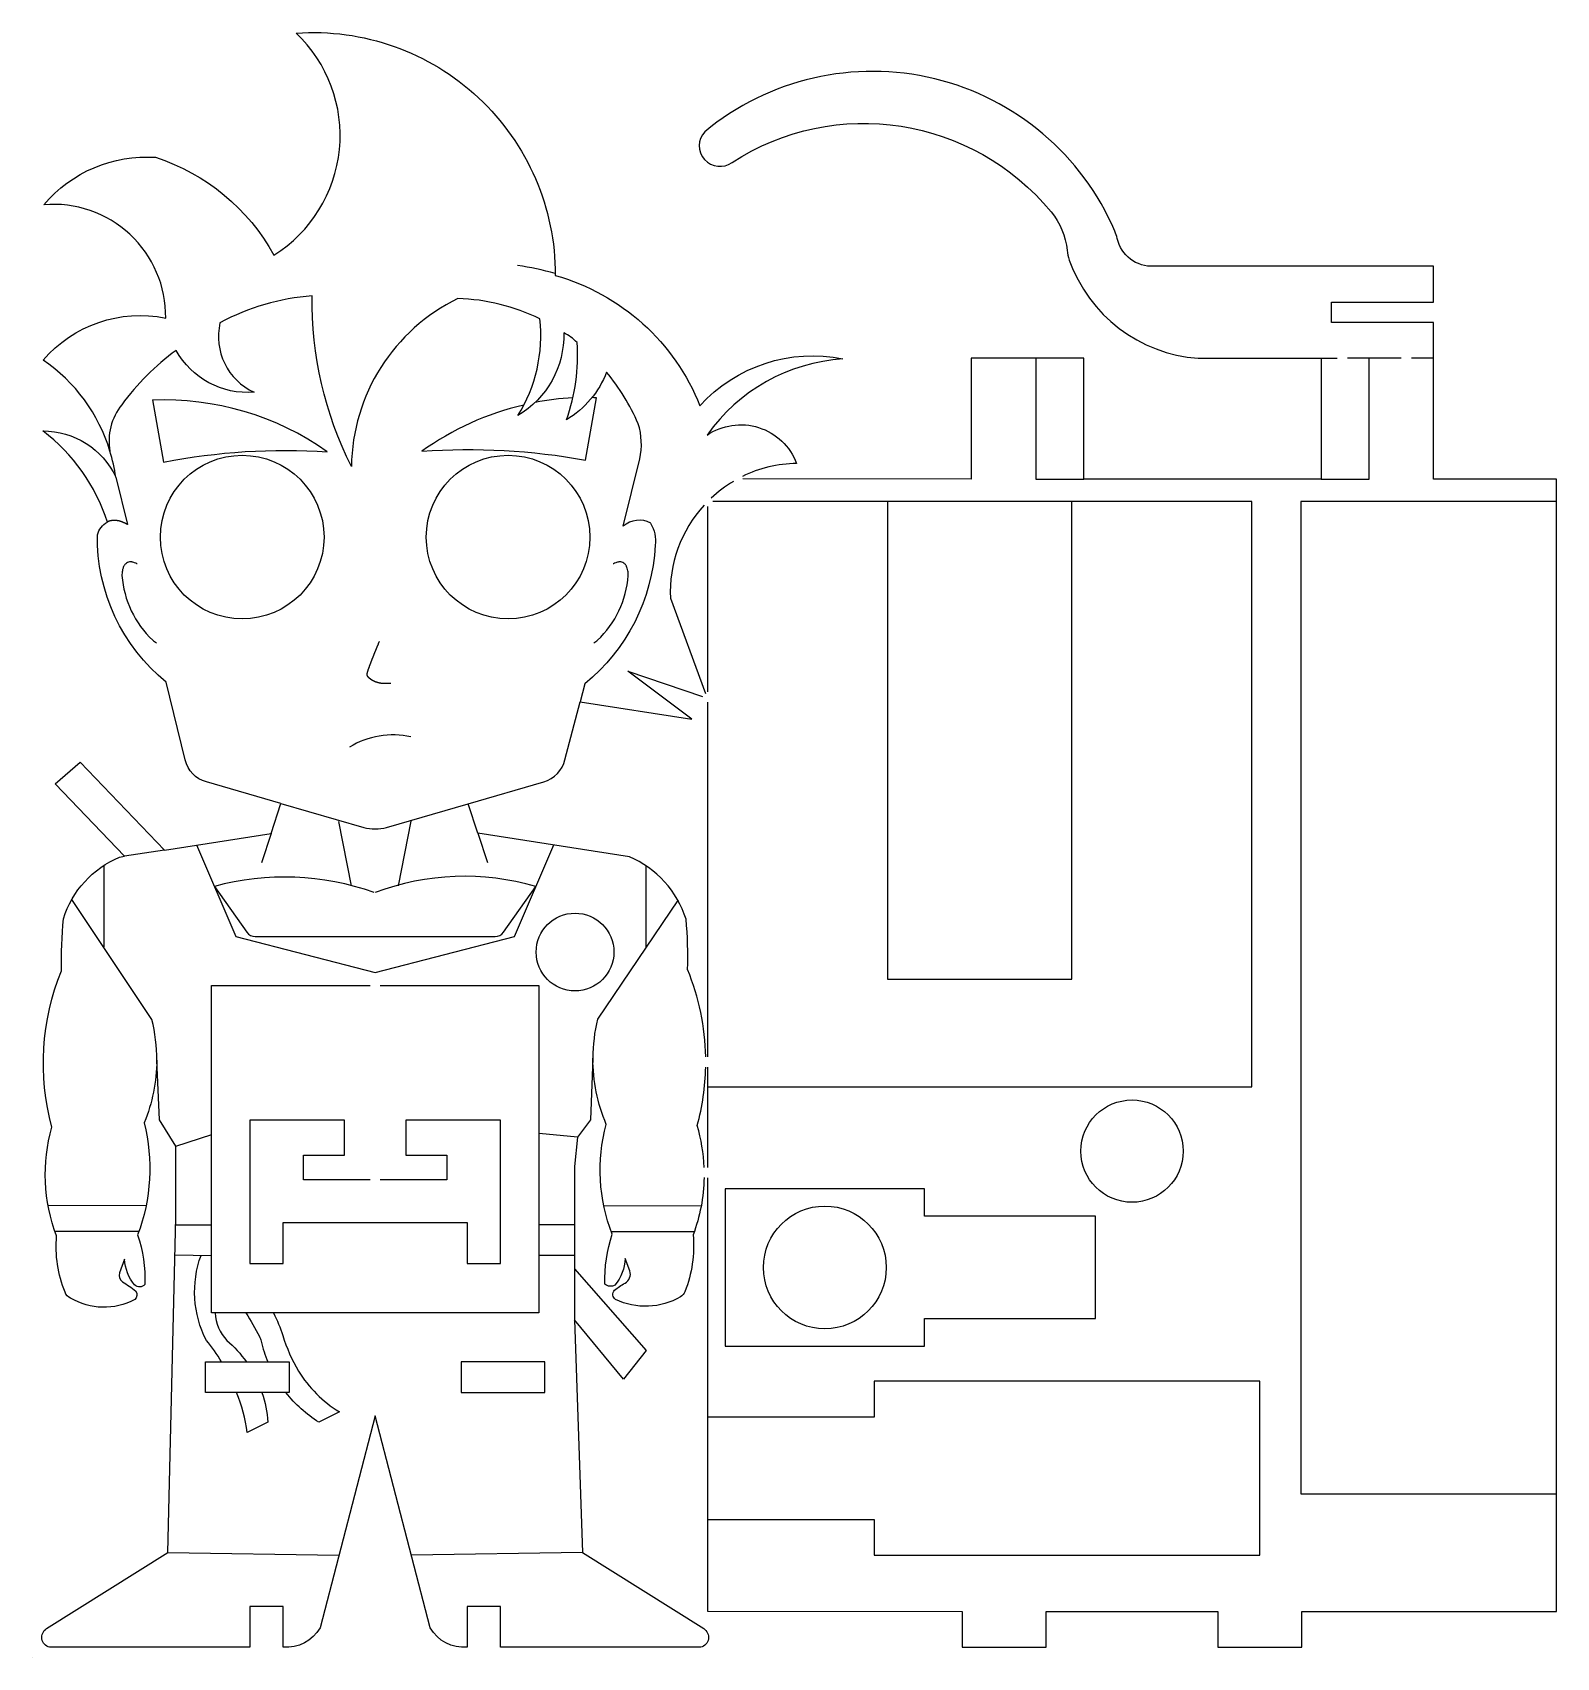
# Model space of a CAD drawing. Extents: x 0 to 149, y 0 to 159.
import ezdxf

# ---------------------------------------------------------------- set-up
doc = ezdxf.new("R2010")
doc.units = 0
doc.header["$MEASUREMENT"] = 0
doc.layers.add('Corte exterior', color=1, linetype='Continuous', true_color=0xff0000)
doc.layers.add('grabado linea medio', color=3, linetype='Continuous', true_color=0x00ff00)

msp = doc.modelspace()

# ---------------------------------------------------------------- linework, layer by layer
at = {"layer": 'Corte exterior'}
for p, q in [((133.81, 127), (128.57, 127)), ((66, 112.5), (66, 94.4)), ((66, 93.4), (66, 58.71)), ((66, 57.71), (66, 47.89)), ((0, 0), (0, 0))]:
    msp.add_line(p, q, dxfattribs=at)
for points in [[(65.66, 46.91, -0.084438), (64.59, 41.31, -0.117451), (63.78, 35.76, -0.166976), (63.36, 35.26, -0.25015), (57, 35, -0.447052), (56.91, 35.9, -0.050718), (57.93, 36.59, 0.36421), (58.4, 37.79), (57.95, 39, -0.160749), (56.94, 36.41, -0.355057), (55.96, 36.51, -0.086027), (56.68, 41.38, -0.161702), (56.1, 52.11, -0.100239), (54.79, 58.59), (54.57, 52.57), (53.29, 50.85), (53, 48), (53, 44), (53, 38), (60, 30), (57.77, 27.2), (53, 33), (53.76, 10.28), (65.62, 2.82, -0.658857), (65.34, 1), (45.75, 1), (45.75, 5), (42.5, 5), (42.5, 1, -0.289145), (38.89, 2.9), (33.5, 23.63), (28.11, 2.9, -0.289145), (24.5, 1), (24.5, 5), (21.25, 5), (21.25, 1), (1.66, 1, -0.658857), (1.38, 2.82), (13.24, 10.28), (14, 43), (14, 47), (14, 50), (12.43, 52.57), (12.15, 58.38, -0.096582), (10.92, 52.28, -0.152745), (10.28, 41.32, -0.08712), (10.99, 36.47, -0.43754), (9.98, 36.42, -0.159849), (9, 38.93), (8.51, 37.59, 0.303964), (8.8, 36.71, -0.046503), (10.08, 35.83, -0.411221), (9.99, 34.98, -0.263522), (3.73, 35.14, -0.192485), (3.18, 35.7, -0.118162), (2.36, 41.21, -0.162564), (1.9, 51.84, -0.165718), (2.83, 67.12, -0.025954), (3.03, 72.21, -0.223442), (8.52, 78.24), (9.01, 78.32), (2.23, 85.42), (4.67, 87.51), (12.92, 78.93), (23.34, 80.56), (24.29, 83.49), (17.01, 85.6, -0.288312), (14.94, 87.76), (13.08, 95.33, -0.230184), (6.35, 109.76, -0.201209), (7.32, 110.99, 0.154742), (1.01, 119.9, -0.2936), (8.14, 115.38, 0.04251), (7.57, 117.92, 0.172788), (1.03, 126.83, -0.270289), (13.02, 130.94, 0.4443), (1.11, 142.01, -0.238867), (12.04, 146.65, -0.18882), (23.61, 137.09, 0.490565), (25.77, 158.79, -0.436275), (51.11, 135.1, -0.23406), (65.25, 122.36, -0.265501), (79.24, 126.94, 0.227189), (65.95, 119.49, -0.485045), (74.7, 116.73, 0.109459), (69.4, 115.45)], [(136.99, 127), (136.99, 130.5), (126.99, 130.5), (126.99, 132.5), (136.99, 132.5), (136.99, 136), (109.64, 136, -0.367153), (106.05, 138.72, 0.046345), (105.82, 139.42, 0.50103), (65.72, 149.14, 0.906121), (68.39, 146.15, -0.38162), (99.59, 141.31, -0.148194), (101.15, 137.56, 0.060732), (101.36, 136.61, 0.297174), (113.97, 127), (127.57, 127)], [(65.66, 112.64, 0.199632), (62.37, 103.54), (65.8, 94.25)], [(65.82, 58.71, 0.092237), (64.05, 67.24, 0.028861), (63.9, 72.17, 0.2157), (58.37, 78.28), (43.55, 80.58), (42.6, 83.46), (49.99, 85.6, 0.267752), (52.06, 87.76), (53.53, 93.43), (64.46, 91.71), (58.2, 96.41), (65.5, 93.94)], [(65.66, 47.91, 0.061158), (65, 52, 0.0608), (65.82, 57.71)]]:
    msp.add_lwpolyline(points, format="xyb", dxfattribs=at)
for points in [[(66, 46.89), (66, 4.52), (90.9, 4.5), (90.9, 1.01), (99.1, 1.01), (99.1, 4.51), (115.9, 4.51), (115.9, 1.01), (124.1, 1.01), (124.1, 4.51), (149, 4.5), (149, 115.2), (136.99, 115.2), (136.99, 127), (134.81, 127)], [(125.98, 127), (125.98, 115.2), (102.78, 115.2), (102.78, 127), (91.77, 127), (91.77, 115.2), (69.46, 115.22)], [(34, 65.68), (49.5, 65.68), (49.5, 33.68), (17.5, 33.68), (17.5, 65.68), (33, 65.68)], [(33, 46.7), (26.5, 46.7), (26.5, 49.1), (30.5, 49.1), (30.5, 52.52), (21.25, 52.52), (21.25, 38.52), (24.5, 38.52), (24.5, 42.52), (42.5, 42.52), (42.5, 38.52), (45.75, 38.52), (45.75, 52.52), (36.49, 52.52), (36.49, 49.1), (40.5, 49.1), (40.5, 46.7), (34, 46.7)]]:
    msp.add_lwpolyline(points, dxfattribs=at)
for points in [[(25.1, 25.9), (16.9, 25.9), (16.9, 28.9), (25.1, 28.9)], [(50.1, 25.9), (50.1, 28.9), (41.9, 28.9), (41.9, 25.9)]]:
    msp.add_lwpolyline(points, close=True, dxfattribs=at)
for centre, radius in [((20.5, 109.52), 8), ((46.5, 109.52), 8), ((107.5, 49.5), 5)]:
    msp.add_circle(centre, radius, dxfattribs=at)
msp.add_arc((74.95, 104.14), 12.59, 120.6974, 133.0245, dxfattribs=at)
at = {"layer": 'grabado linea medio'}
for p, q in [((29.91, 81.73), (31.14, 75.44)), ((36.98, 81.74), (35.75, 75.44)), ((23.34, 80.56), (22.4, 77.68)), ((43.55, 80.58), (44.5, 77.7)), ((12.92, 78.93), (9.01, 78.32)), ((7, 69.46), (7, 77.45)), ((60, 69.45), (60, 77.42)), ((14, 50), (17.52, 51.12)), ((53.29, 50.85), (49.54, 51.23)), ((11.1, 44.16), (1.56, 44.17)), ((55.86, 44.15), (65.38, 44.18)), ((10.38, 41.64), (2.23, 41.64)), ((14, 42.3), (17.5, 42.3)), ((53, 42.3), (49.5, 42.3)), ((56.62, 41.64), (64.7, 41.64)), ((13.92, 39.36), (17.5, 39.3)), ((53, 39.31), (49.5, 39.3)), ((53, 38), (53, 33)), ((13.24, 10.28), (29.96, 10)), ((53.76, 10.28), (37.04, 10))]:
    msp.add_line(p, q, dxfattribs=at)
for points in [[(60.44, 110.89, 0.313083), (57.75, 110.58), (59.37, 117.17, 0.132912), (59.22, 120.61, 0.068683), (56.12, 125.66, -0.172665), (52.2, 121, 0.105901), (53.24, 128.54, 0.095651), (51.94, 129.49, -0.272572), (47.45, 121.41, 0.170023), (49.6, 130.85, 0.10799), (41.6, 132.84, 0.283929), (31.18, 116.43, -0.121021), (27.35, 133.11, 0.103149), (18.33, 130.48, 0.353659), (21.66, 123.68, -0.292757), (14.04, 127.78, 0.075271), (8.72, 122.46, 0.214477), (7.57, 117.92)], [(11.72, 122.93), (12.82, 116.85, -0.06453), (28.82, 117.87, 0.167035), (11.72, 122.9)], [(48.03, 122.43, 0.099142), (38.07, 117.91, -0.06453), (54.08, 117.04), (55.13, 123.13, 0.024609), (54.7, 123.16)], [(60.42, 110.87, -0.17857), (60.88, 108.72, -0.212711), (54, 95.19), (53.53, 93.43)], [(24.29, 83.49), (32.39, 81.15, 0.141946), (34.61, 81.15), (42.6, 83.46)], [(33.4, 74.78, 0.154001), (17.78, 75.37), (20.95, 70.89, 0.24328), (21.77, 70.47), (45.24, 70.47, 0.24328), (46.05, 70.89), (49.22, 75.36, 0.163177), (33.5, 74.78)], [(12.15, 58.38, 0.061966), (11.68, 62.37), (3.84, 74.11)], [(63.14, 74.08), (55.23, 62.41, 0.057816), (54.79, 58.59)], [(18.49, 28.9, 0.034402), (17, 31, -0.208995), (16.48, 39.31)], [(17.86, 33.68, 0.176731), (19, 31, -0.061848), (20.91, 28.9)], [(20.87, 33.68, -0.019251), (22.18, 31.39, -0.062107), (22.35, 30.92, 0.041314), (23.01, 28.9)], [(23.55, 33.68, -0.047509), (24.47, 31.47, 0.053949), (26, 28, 0.111534), (30, 24), (28, 23, -0.087159), (24.78, 25.9)], [(22.43, 25.9, -0.066675), (23, 23), (21, 22, 0.055502), (19.96, 25.9)]]:
    msp.add_lwpolyline(points, format="xyb", dxfattribs=at)
for points in [[(98.08, 127), (98.08, 115.2), (102.78, 115.2)], [(125.98, 115.2), (130.68, 115.2), (130.68, 127)], [(66, 55.8), (119.2, 55.8), (119.2, 113), (66.5, 113)], [(83.6, 113), (83.6, 66.3), (101.6, 66.3), (101.6, 113)], [(149, 113), (124, 113), (124, 16), (149, 16)], [(16.04, 79.43), (19.88, 70.47), (33.5, 66.95), (47.12, 70.47), (50.96, 79.43)], [(66, 13.5), (82.3, 13.5), (82.3, 10), (120, 10), (120, 27), (82.3, 27), (82.3, 23.5), (66, 23.5)]]:
    msp.add_lwpolyline(points, dxfattribs=at)
at = {"layer": 'grabado linea medio', "flags": 128}
for points in [[(8.14, 115.38), (9.28, 110.75), (9.27, 110.76), (9.25, 110.77), (9.24, 110.77), (9.23, 110.78), (9.22, 110.79), (9.21, 110.79), (9.19, 110.8), (9.18, 110.81), (9.17, 110.81), (9.16, 110.82), (9.15, 110.82), (9.13, 110.83), (9.12, 110.84), (9.11, 110.84), (9.1, 110.85), (9.08, 110.86), (9.07, 110.86), (9.06, 110.87), (9.05, 110.87), (9.04, 110.88), (9.03, 110.88), (9.01, 110.89), (9, 110.9), (8.99, 110.9), (8.98, 110.91), (8.97, 110.91), (8.95, 110.92), (8.94, 110.92), (8.93, 110.93), (8.92, 110.93), (8.91, 110.94), (8.9, 110.94), (8.88, 110.95), (8.87, 110.95), (8.86, 110.96), (8.85, 110.96), (8.84, 110.97), (8.83, 110.97), (8.82, 110.98), (8.8, 110.98), (8.79, 110.99), (8.78, 110.99), (8.77, 111), (8.76, 111), (8.75, 111), (8.74, 111.01), (8.72, 111.01), (8.71, 111.02), (8.7, 111.02), (8.69, 111.03), (8.68, 111.03), (8.67, 111.03), (8.66, 111.04), (8.65, 111.04), (8.63, 111.04), (8.62, 111.05), (8.61, 111.05), (8.6, 111.06), (8.59, 111.06), (8.58, 111.06), (8.57, 111.07), (8.56, 111.07), (8.55, 111.07), (8.54, 111.08), (8.52, 111.08), (8.51, 111.08), (8.5, 111.08), (8.49, 111.09), (8.48, 111.09), (8.47, 111.09), (8.46, 111.1), (8.45, 111.1), (8.44, 111.1), (8.43, 111.1), (8.42, 111.11), (8.41, 111.11), (8.4, 111.11), (8.38, 111.11), (8.37, 111.12), (8.36, 111.12), (8.35, 111.12), (8.34, 111.12), (8.33, 111.12), (8.32, 111.13), (8.31, 111.13), (8.3, 111.13), (8.29, 111.13), (8.28, 111.13), (8.27, 111.14), (8.26, 111.14), (8.25, 111.14), (8.24, 111.14), (8.23, 111.14), (8.22, 111.14), (8.21, 111.15), (8.2, 111.15), (8.19, 111.15), (8.18, 111.15), (8.17, 111.15), (8.16, 111.15), (8.15, 111.15), (8.14, 111.15), (8.13, 111.15), (8.12, 111.15), (8.11, 111.16), (8.1, 111.16), (8.09, 111.16), (8.08, 111.16), (8.07, 111.16), (8.06, 111.16), (8.05, 111.16), (8.04, 111.16), (8.03, 111.16), (8.02, 111.16), (8.01, 111.16), (8, 111.16), (7.99, 111.16), (7.98, 111.16), (7.97, 111.16), (7.96, 111.16), (7.95, 111.16), (7.94, 111.16), (7.93, 111.16), (7.92, 111.16), (7.91, 111.16), (7.9, 111.16), (7.89, 111.16), (7.88, 111.16), (7.87, 111.16), (7.86, 111.15), (7.85, 111.15), (7.84, 111.15), (7.83, 111.15), (7.82, 111.15), (7.81, 111.15), (7.81, 111.15), (7.8, 111.15), (7.79, 111.15), (7.78, 111.15), (7.77, 111.14), (7.76, 111.14), (7.75, 111.14), (7.74, 111.14), (7.73, 111.14), (7.72, 111.14), (7.71, 111.13), (7.7, 111.13), (7.69, 111.13), (7.69, 111.13), (7.68, 111.13), (7.67, 111.13), (7.66, 111.12), (7.65, 111.12), (7.64, 111.12), (7.63, 111.12), (7.62, 111.11), (7.61, 111.11), (7.6, 111.11), (7.6, 111.11), (7.59, 111.1), (7.58, 111.1), (7.57, 111.1), (7.56, 111.1), (7.55, 111.09), (7.54, 111.09), (7.53, 111.09), (7.53, 111.09), (7.52, 111.08), (7.51, 111.08), (7.5, 111.08), (7.49, 111.07), (7.48, 111.07), (7.47, 111.07), (7.47, 111.06), (7.46, 111.06), (7.45, 111.06), (7.44, 111.05), (7.43, 111.05), (7.42, 111.05), (7.41, 111.04), (7.41, 111.04), (7.4, 111.03), (7.39, 111.03), (7.38, 111.03), (7.37, 111.02), (7.37, 111.02), (7.36, 111.01), (7.35, 111.01), (7.34, 111.01), (7.33, 111), (7.32, 111), (7.32, 110.99)], [(33.9, 99.33), (33.88, 99.3), (33.87, 99.26), (33.85, 99.22), (33.84, 99.19), (33.82, 99.15), (33.81, 99.11), (33.79, 99.08), (33.78, 99.04), (33.76, 99.01), (33.75, 98.97), (33.74, 98.94), (33.72, 98.9), (33.71, 98.87), (33.69, 98.83), (33.68, 98.8), (33.67, 98.77), (33.65, 98.73), (33.64, 98.7), (33.63, 98.67), (33.61, 98.63), (33.6, 98.6), (33.59, 98.57), (33.58, 98.54), (33.56, 98.51), (33.55, 98.48), (33.54, 98.45), (33.53, 98.42), (33.51, 98.38), (33.5, 98.35), (33.49, 98.33), (33.48, 98.3), (33.46, 98.27), (33.45, 98.24), (33.44, 98.21), (33.43, 98.18), (33.42, 98.15), (33.41, 98.12), (33.4, 98.1), (33.38, 98.07), (33.37, 98.04), (33.36, 98.01), (33.35, 97.99), (33.34, 97.96), (33.33, 97.93), (33.32, 97.91), (33.31, 97.88), (33.3, 97.86), (33.29, 97.83), (33.28, 97.81), (33.27, 97.78), (33.26, 97.76), (33.25, 97.73), (33.24, 97.71), (33.23, 97.69), (33.22, 97.66), (33.21, 97.64), (33.2, 97.61), (33.19, 97.59), (33.18, 97.57), (33.17, 97.55), (33.17, 97.52), (33.16, 97.5), (33.15, 97.48), (33.14, 97.46), (33.13, 97.44), (33.12, 97.42), (33.11, 97.39), (33.11, 97.37), (33.1, 97.35), (33.09, 97.33), (33.08, 97.31), (33.07, 97.29), (33.07, 97.27), (33.06, 97.25), (33.05, 97.23), (33.04, 97.21), (33.04, 97.19), (33.03, 97.18), (33.02, 97.16), (33.01, 97.14), (33.01, 97.12), (33, 97.1), (32.99, 97.08), (32.99, 97.07), (32.98, 97.05), (32.97, 97.03), (32.97, 97.02), (32.96, 97), (32.95, 96.98), (32.95, 96.97), (32.94, 96.95), (32.94, 96.93), (32.93, 96.92), (32.92, 96.9), (32.92, 96.89), (32.91, 96.87), (32.91, 96.85), (32.9, 96.84), (32.9, 96.82), (32.89, 96.81), (32.88, 96.8), (32.88, 96.78), (32.87, 96.77), (32.87, 96.75), (32.86, 96.74), (32.86, 96.72), (32.85, 96.71), (32.85, 96.7), (32.84, 96.68), (32.84, 96.67), (32.84, 96.66), (32.83, 96.65), (32.83, 96.63), (32.82, 96.62), (32.82, 96.61), (32.81, 96.6), (32.81, 96.58), (32.81, 96.57), (32.8, 96.56), (32.8, 96.55), (32.79, 96.54), (32.79, 96.53), (32.79, 96.52), (32.78, 96.5), (32.78, 96.49), (32.78, 96.48), (32.77, 96.47), (32.77, 96.46), (32.77, 96.45), (32.76, 96.44), (32.76, 96.43), (32.76, 96.42), (32.75, 96.41), (32.75, 96.4), (32.75, 96.39), (32.75, 96.38), (32.74, 96.37), (32.74, 96.36), (32.74, 96.36), (32.74, 96.35), (32.73, 96.34), (32.73, 96.33), (32.73, 96.32), (32.73, 96.31), (32.73, 96.3), (32.72, 96.3), (32.72, 96.29), (32.72, 96.28), (32.72, 96.27), (32.72, 96.26), (32.71, 96.26), (32.71, 96.25), (32.71, 96.24), (32.71, 96.24), (32.71, 96.23), (32.71, 96.22), (32.71, 96.21), (32.7, 96.21), (32.7, 96.2), (32.7, 96.19), (32.7, 96.19), (32.7, 96.18), (32.7, 96.17), (32.7, 96.17), (32.7, 96.16), (32.7, 96.16), (32.7, 96.15), (32.7, 96.14), (32.7, 96.14), (32.7, 96.13), (32.69, 96.13), (32.69, 96.12), (32.69, 96.12), (32.69, 96.11), (32.69, 96.1), (32.69, 96.1), (32.69, 96.09), (32.69, 96.09), (32.69, 96.08), (32.69, 96.08), (32.69, 96.07), (32.69, 96.07), (32.69, 96.07), (32.69, 96.06), (32.69, 96.06), (32.69, 96.05), (32.7, 96.05), (32.7, 96.04), (32.7, 96.04), (32.7, 96.03), (32.7, 96.03), (32.7, 96.03), (32.7, 96.02), (32.7, 96.02), (32.7, 96.01), (32.7, 96.01), (32.7, 96.01), (32.7, 96), (32.7, 96), (32.71, 95.99), (32.71, 95.99), (32.71, 95.99), (32.71, 95.98), (32.71, 95.98), (32.71, 95.98), (32.71, 95.97), (32.71, 95.97), (32.72, 95.97), (32.72, 95.96), (32.72, 95.96), (32.72, 95.96), (32.72, 95.95), (32.72, 95.95), (32.73, 95.95), (32.73, 95.94), (32.73, 95.94), (32.73, 95.94), (32.73, 95.93), (32.74, 95.93), (32.74, 95.93), (32.74, 95.93), (32.74, 95.92), (32.74, 95.92), (32.75, 95.92), (32.75, 95.91), (32.75, 95.91), (32.75, 95.91), (32.75, 95.91), (32.76, 95.9), (32.76, 95.9), (32.76, 95.9), (32.76, 95.89), (32.77, 95.89), (32.77, 95.89), (32.77, 95.89), (32.77, 95.88), (32.78, 95.88), (32.78, 95.88), (32.78, 95.88), (32.78, 95.87), (32.79, 95.87), (32.79, 95.87), (32.79, 95.87), (32.8, 95.86), (32.8, 95.86), (32.8, 95.86), (32.8, 95.85), (32.81, 95.85), (32.81, 95.85), (32.81, 95.85), (32.82, 95.84), (32.82, 95.84), (32.82, 95.84), (32.83, 95.83), (32.83, 95.83), (32.83, 95.83), (32.84, 95.83), (32.84, 95.82), (32.84, 95.82), (32.85, 95.82), (32.85, 95.81), (32.85, 95.81), (32.86, 95.81), (32.86, 95.81), (32.86, 95.8), (32.87, 95.8), (32.87, 95.8), (32.87, 95.79), (32.88, 95.79), (32.88, 95.79), (32.88, 95.78), (32.89, 95.78), (32.89, 95.78), (32.9, 95.77), (32.9, 95.77), (32.9, 95.77), (32.91, 95.76), (32.91, 95.76), (32.91, 95.76), (32.92, 95.76), (32.92, 95.75), (32.93, 95.75), (32.93, 95.75), (32.93, 95.74), (32.94, 95.74), (32.94, 95.74), (32.95, 95.73), (32.95, 95.73), (32.96, 95.73), (32.96, 95.72), (32.96, 95.72), (32.97, 95.72), (32.97, 95.71), (32.98, 95.71), (32.98, 95.7), (32.99, 95.7), (32.99, 95.7), (32.99, 95.69), (33, 95.69), (33, 95.69), (33.01, 95.68), (33.01, 95.68), (33.02, 95.68), (33.02, 95.67), (33.03, 95.67), (33.03, 95.67), (33.04, 95.66), (33.04, 95.66), (33.05, 95.66), (33.05, 95.65), (33.06, 95.65), (33.06, 95.65), (33.07, 95.64), (33.07, 95.64), (33.08, 95.64), (33.08, 95.63), (33.09, 95.63), (33.09, 95.62), (33.1, 95.62), (33.1, 95.62), (33.11, 95.61), (33.11, 95.61), (33.12, 95.61), (33.13, 95.6), (33.13, 95.6), (33.14, 95.6), (33.14, 95.59), (33.15, 95.59), (33.15, 95.59), (33.16, 95.58), (33.16, 95.58), (33.17, 95.57), (33.18, 95.57), (33.18, 95.57), (33.19, 95.56), (33.19, 95.56), (33.2, 95.56), (33.21, 95.55), (33.21, 95.55), (33.22, 95.55), (33.22, 95.54), (33.23, 95.54), (33.24, 95.54), (33.24, 95.53), (33.25, 95.53), (33.26, 95.53), (33.26, 95.52), (33.27, 95.52), (33.28, 95.52), (33.28, 95.51), (33.29, 95.51), (33.3, 95.5), (33.3, 95.5), (33.31, 95.5), (33.32, 95.49), (33.32, 95.49), (33.33, 95.49), (33.34, 95.48), (33.34, 95.48), (33.35, 95.48), (33.36, 95.47), (33.36, 95.47), (33.37, 95.47), (33.38, 95.46), (33.39, 95.46), (33.39, 95.46), (33.4, 95.45), (33.41, 95.45), (33.42, 95.45), (33.42, 95.44), (33.43, 95.44), (33.44, 95.44), (33.45, 95.43), (33.45, 95.43), (33.46, 95.43), (33.47, 95.42), (33.48, 95.42), (33.48, 95.42), (33.49, 95.42), (33.5, 95.41), (33.51, 95.41), (33.52, 95.41), (33.52, 95.4), (33.53, 95.4), (33.54, 95.4), (33.55, 95.39), (33.56, 95.39), (33.56, 95.39), (33.57, 95.38), (33.58, 95.38), (33.59, 95.38), (33.6, 95.38), (33.61, 95.37), (33.62, 95.37), (33.62, 95.37), (33.63, 95.36), (33.64, 95.36), (33.65, 95.36), (33.66, 95.36), (33.67, 95.35), (33.68, 95.35), (33.69, 95.35), (33.7, 95.35), (33.7, 95.34), (33.71, 95.34), (33.72, 95.34), (33.73, 95.33), (33.74, 95.33), (33.75, 95.33), (33.76, 95.33), (33.77, 95.32), (33.78, 95.32), (33.79, 95.32), (33.8, 95.32), (33.81, 95.31), (33.82, 95.31), (33.83, 95.31), (33.84, 95.31), (33.85, 95.31), (33.86, 95.3), (33.87, 95.3), (33.88, 95.3), (33.89, 95.3), (33.9, 95.29), (33.91, 95.29), (33.92, 95.29), (33.93, 95.29), (33.94, 95.29), (33.95, 95.28), (33.96, 95.28), (33.97, 95.28), (33.98, 95.28), (33.99, 95.28), (34, 95.27), (34.01, 95.27), (34.03, 95.27), (34.04, 95.27), (34.05, 95.27), (34.06, 95.27), (34.07, 95.26), (34.08, 95.26), (34.09, 95.26), (34.1, 95.26), (34.12, 95.26), (34.13, 95.26), (34.14, 95.25), (34.15, 95.25), (34.16, 95.25), (34.17, 95.25), (34.18, 95.25), (34.2, 95.25), (34.21, 95.25), (34.22, 95.24), (34.23, 95.24), (34.24, 95.24), (34.26, 95.24), (34.27, 95.24), (34.28, 95.24), (34.29, 95.24), (34.3, 95.24), (34.32, 95.24), (34.33, 95.24), (34.34, 95.23), (34.35, 95.23), (34.37, 95.23), (34.38, 95.23), (34.39, 95.23), (34.41, 95.23), (34.42, 95.23), (34.43, 95.23), (34.44, 95.23), (34.46, 95.23), (34.47, 95.23), (34.48, 95.23), (34.5, 95.23), (34.51, 95.23), (34.52, 95.23), (34.54, 95.23), (34.55, 95.23), (34.56, 95.23), (34.58, 95.23), (34.59, 95.23), (34.61, 95.23), (34.62, 95.23), (34.63, 95.23), (34.65, 95.23), (34.66, 95.23), (34.68, 95.23), (34.69, 95.23), (34.7, 95.23), (34.72, 95.23), (34.73, 95.23), (34.75, 95.23), (34.76, 95.23), (34.78, 95.23), (34.79, 95.23), (34.81, 95.23), (34.82, 95.23), (34.84, 95.23), (34.85, 95.23), (34.87, 95.23), (34.88, 95.23), (34.9, 95.24), (34.91, 95.24), (34.93, 95.24), (34.94, 95.24), (34.96, 95.24), (34.97, 95.24), (34.99, 95.24), (35, 95.24), (35.02, 95.24), (35.03, 95.25)]]:
    msp.add_lwpolyline(points, dxfattribs=at)
for points in [[(10.23, 106.9, 0.003587), (10.2, 106.91, 0.038396), (9.98, 107.02, 0.033321), (9.82, 107.07, 0.031735), (9.7, 107.09, 0.032872), (9.59, 107.1, 0.039136), (9.48, 107.09, 0.079696), (9.28, 107.03, 0.079696), (9.11, 106.92, 0.039136), (9.04, 106.84, 0.032872), (8.97, 106.75, 0.031735), (8.91, 106.64, 0.033321), (8.85, 106.48, 0.038396), (8.79, 106.24, 0.051888), (8.75, 105.76, 0.092366), (9.66, 102.32, 0.092366), (11.75, 99.44, 0.048292), (12.13, 99.19)], [(54.88, 99.19, 0.048292), (55.25, 99.44, 0.092366), (57.34, 102.32, 0.092366), (58.25, 105.76, 0.051888), (58.21, 106.24, 0.038396), (58.15, 106.48, 0.033321), (58.09, 106.64, 0.031735), (58.03, 106.75, 0.032872), (57.97, 106.84, 0.039136), (57.89, 106.92, 0.079696), (57.72, 107.03, 0.079696), (57.52, 107.09, 0.039136), (57.41, 107.1, 0.032872), (57.31, 107.09, 0.031735), (57.18, 107.07, 0.033321), (57.03, 107.02, 0.038396), (56.8, 106.91, 0.003587), (56.77, 106.9)]]:
    msp.add_lwpolyline(points, format="xyb", dxfattribs=at)
at = {"layer": 'grabado linea medio'}
msp.add_lwpolyline([(87.22, 45.83), (67.72, 45.83), (67.72, 30.43), (87.22, 30.43), (87.22, 33.13), (103.92, 33.13), (103.92, 43.13), (87.22, 43.13)], close=True, dxfattribs=at)
for centre, radius in [((53.04, 68.96), 3.8), ((77.47, 38.13), 6)]:
    msp.add_circle(centre, radius, dxfattribs=at)
for centre, radius, start, end in [((44.55, 113.81), 22.44, 73.0561, 82.6197), ((53.67, 100.91), 22.24, 92.1658, 101.7741), ((35.25, 82), 8.19, 77.6708, 121.2538)]:
    msp.add_arc(centre, radius, start, end, dxfattribs=at)

doc.saveas('drawing.dxf')
